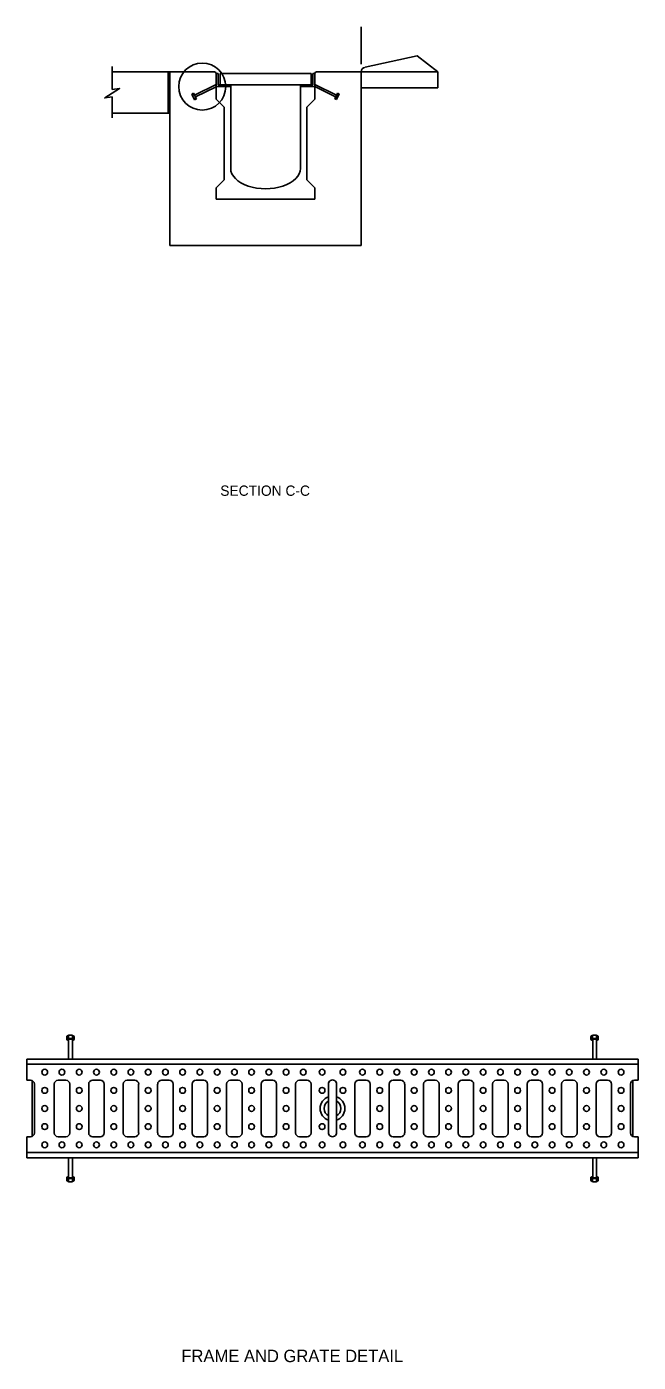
# Model space of a CAD drawing. Extents: x 436.8 to 458.1, y 492.3 to 506.7.
# Drawn here: x 436.83 to 443.41, y 492.33 to 506.72 of the extents above; entities that cross this region are included whole.
import ezdxf

# ---------------------------------------------------------------- set-up
doc = ezdxf.new("R2010")
doc.units = 0
for name, color, linetype in [('df_INLET', 7, 'Continuous'), ('df_NO-PLOT', 7, 'Continuous'), ('pp_PRESENTATION', 7, 'Continuous'), ('rd_HMA-DIKE', 7, 'Continuous')]:
    doc.layers.add(name, color=color, linetype=linetype)

msp = doc.modelspace()

# ---------------------------------------------------------------- linework, layer by layer
at = {"layer": 'df_INLET'}
for p, q in [((440.429, 506.314), (440.429, 506.718)), ((437.747, 506.152), (437.747, 506.29)), ((437.747, 506.232), (438.367, 506.232)), ((438.35, 506.232), (438.35, 505.788)), ((438.35, 506.221), (438.361, 506.232)), ((438.35, 506.205), (438.367, 506.222)), ((438.35, 506.19), (438.367, 506.206)), ((438.35, 506.174), (438.367, 506.191)), ((438.367, 506.232), (438.85, 506.232)), ((438.367, 504.362), (438.367, 506.232)), ((438.867, 506.215), (438.888, 506.215)), ((438.867, 506.215), (438.867, 506.059)), ((438.888, 506.215), (438.888, 506.094)), ((439.888, 506.215), (438.909, 506.215)), ((438.909, 506.215), (438.909, 506.094)), ((439.437, 506.215), (439.437, 506.215)), ((439.888, 506.215), (439.888, 506.094)), ((439.909, 506.215), (439.929, 506.215)), ((439.909, 506.215), (439.909, 506.094)), ((439.929, 506.059), (439.929, 506.215)), ((439.946, 506.232), (440.429, 506.232)), ((440.429, 506.232), (441.253, 506.232)), ((440.429, 506.232), (440.429, 504.362)), ((441.253, 506.232), (441.253, 506.059)), ((437.747, 506.042), (437.747, 506.152)), ((438.35, 506.158), (438.367, 506.175)), ((438.35, 506.143), (438.367, 506.159)), ((438.35, 506.127), (438.367, 506.144)), ((438.35, 506.111), (438.367, 506.128)), ((438.35, 506.095), (438.367, 506.112)), ((438.35, 506.08), (438.367, 506.096)), ((438.35, 506.064), (438.367, 506.081)), ((438.35, 506.048), (438.367, 506.065)), ((438.35, 506.033), (438.367, 506.049)), ((438.867, 506.095), (438.634, 505.981)), ((438.867, 506.072), (438.643, 505.962)), ((438.867, 506.073), (439.023, 506.073)), ((438.867, 506.059), (438.867, 505.938)), ((438.888, 506.094), (439.909, 506.094)), ((439.023, 506.094), (439.023, 505.193)), ((439.773, 506.094), (439.773, 505.193)), ((439.773, 506.073), (439.929, 506.073)), ((439.929, 506.097), (440.162, 505.982)), ((439.929, 506.073), (440.153, 505.964)), ((439.929, 505.938), (439.929, 506.059)), ((440.429, 506.059), (441.253, 506.059)), ((437.747, 505.852), (437.747, 505.962)), ((438.35, 506.017), (438.367, 506.034)), ((438.35, 506.001), (438.367, 506.018)), ((438.35, 505.985), (438.367, 506.002)), ((438.35, 505.97), (438.367, 505.986)), ((438.35, 505.954), (438.367, 505.971)), ((438.35, 505.938), (438.367, 505.955)), ((438.35, 505.918), (438.353, 505.92)), ((438.35, 505.902), (438.36, 505.912)), ((438.35, 505.886), (438.367, 505.903)), ((438.351, 505.923), (438.367, 505.939)), ((438.358, 505.914), (438.367, 505.924)), ((438.365, 505.906), (438.367, 505.908)), ((438.624, 506.002), (438.606, 505.993)), ((438.606, 505.993), (438.635, 505.932)), ((438.63, 505.988), (438.612, 505.979)), ((438.624, 506.002), (438.654, 505.941)), ((438.647, 505.954), (438.629, 505.945)), ((438.654, 505.941), (438.635, 505.932)), ((438.867, 505.938), (438.952, 505.853)), ((439.844, 505.853), (439.929, 505.938)), ((440.173, 506.004), (440.143, 505.942)), ((440.143, 505.942), (440.161, 505.934)), ((440.149, 505.955), (440.167, 505.947)), ((440.191, 505.995), (440.161, 505.934)), ((440.166, 505.99), (440.184, 505.981)), ((440.173, 506.004), (440.191, 505.995)), ((437.747, 505.736), (437.747, 505.866)), ((437.747, 505.788), (438.367, 505.788)), ((438.35, 505.871), (438.367, 505.887)), ((438.35, 505.855), (438.367, 505.871)), ((438.35, 505.839), (438.367, 505.856)), ((438.35, 505.823), (438.367, 505.84)), ((438.35, 505.808), (438.367, 505.824)), ((438.35, 505.792), (438.367, 505.809)), ((438.362, 505.788), (438.367, 505.793)), ((438.952, 505.853), (438.952, 505.068)), ((439.844, 505.068), (439.844, 505.853)), ((438.952, 505.068), (438.867, 504.982)), ((439.929, 504.982), (439.844, 505.068)), ((438.867, 504.982), (438.867, 504.862)), ((439.437, 504.973), (439.437, 504.973)), ((439.929, 504.862), (439.929, 504.982)), ((438.867, 504.862), (439.929, 504.862)), ((440.429, 504.362), (438.367, 504.362)), ((437.258, 495.811), (437.258, 495.843)), ((437.274, 495.854), (437.259, 495.845)), ((437.276, 495.824), (437.276, 495.853)), ((437.318, 495.856), (437.278, 495.856)), ((437.319, 495.823), (437.319, 495.854)), ((437.337, 495.845), (437.322, 495.855)), ((437.338, 495.811), (437.338, 495.843)), ((442.9, 495.811), (442.9, 495.843)), ((442.901, 495.845), (442.916, 495.855)), ((442.919, 495.823), (442.919, 495.854)), ((442.92, 495.856), (442.96, 495.856)), ((442.962, 495.824), (442.962, 495.853)), ((442.964, 495.854), (442.98, 495.845)), ((442.98, 495.811), (442.98, 495.843)), ((437.259, 495.809), (437.277, 495.795)), ((437.276, 495.821), (437.26, 495.811)), ((437.277, 495.603), (437.277, 495.81)), ((437.318, 495.822), (437.278, 495.822)), ((437.319, 495.603), (437.319, 495.81)), ((437.319, 495.795), (437.337, 495.809)), ((437.336, 495.811), (437.32, 495.821)), ((442.92, 495.795), (442.901, 495.809)), ((442.903, 495.811), (442.918, 495.821)), ((442.92, 495.822), (442.96, 495.822)), ((442.92, 495.603), (442.92, 495.81)), ((442.961, 495.603), (442.961, 495.81)), ((442.98, 495.809), (442.961, 495.795)), ((442.963, 495.821), (442.978, 495.811)), ((436.827, 495.599), (443.411, 495.599)), ((436.827, 495.599), (436.827, 495.372)), ((436.827, 495.544), (443.411, 495.544)), ((440.123, 495.599), (440.123, 495.599)), ((443.411, 495.599), (443.411, 495.372)), ((436.869, 495.372), (436.827, 495.372)), ((436.887, 494.767), (436.887, 495.368)), ((436.911, 494.805), (436.911, 495.33)), ((437.124, 494.805), (437.124, 495.33)), ((437.249, 495.372), (437.165, 495.372)), ((437.29, 494.805), (437.29, 495.33)), ((437.495, 494.805), (437.495, 495.33)), ((437.62, 495.372), (437.536, 495.372)), ((437.661, 494.805), (437.661, 495.33)), ((437.866, 494.805), (437.866, 495.33)), ((437.991, 495.372), (437.908, 495.372)), ((438.032, 494.805), (438.032, 495.33)), ((438.237, 494.805), (438.237, 495.33)), ((438.362, 495.372), (438.279, 495.372)), ((438.404, 494.805), (438.404, 495.33)), ((438.608, 494.805), (438.608, 495.33)), ((438.733, 495.372), (438.65, 495.372)), ((438.775, 494.805), (438.775, 495.33)), ((438.979, 494.805), (438.979, 495.33)), ((439.104, 495.372), (439.021, 495.372)), ((439.146, 494.805), (439.146, 495.33)), ((439.35, 494.805), (439.35, 495.33)), ((439.475, 495.372), (439.392, 495.372)), ((439.517, 494.805), (439.517, 495.33)), ((439.722, 494.805), (439.722, 495.33)), ((439.763, 495.372), (439.846, 495.372)), ((439.888, 494.805), (439.888, 495.33)), ((440.077, 494.811), (440.077, 495.327)), ((440.161, 494.811), (440.161, 495.327)), ((440.358, 494.805), (440.358, 495.33)), ((440.483, 495.372), (440.4, 495.372)), ((440.525, 494.805), (440.525, 495.33)), ((440.729, 494.805), (440.729, 495.33)), ((440.771, 495.372), (440.854, 495.372)), ((440.896, 494.805), (440.896, 495.33)), ((441.1, 494.805), (441.1, 495.33)), ((441.142, 495.372), (441.225, 495.372)), ((441.267, 494.805), (441.267, 495.33)), ((441.472, 494.805), (441.472, 495.33)), ((441.513, 495.372), (441.597, 495.372)), ((441.638, 494.805), (441.638, 495.33)), ((441.843, 494.805), (441.843, 495.33)), ((441.884, 495.372), (441.968, 495.372)), ((442.009, 494.805), (442.009, 495.33)), ((442.214, 494.805), (442.214, 495.33)), ((442.256, 495.372), (442.339, 495.372)), ((442.38, 494.805), (442.38, 495.33)), ((442.585, 494.805), (442.585, 495.33)), ((442.627, 495.372), (442.71, 495.372)), ((442.752, 494.805), (442.752, 495.33)), ((442.956, 494.805), (442.956, 495.33)), ((442.998, 495.372), (443.081, 495.372)), ((443.123, 494.805), (443.123, 495.33)), ((443.327, 494.805), (443.327, 495.33)), ((443.351, 494.767), (443.351, 495.368)), ((443.369, 495.372), (443.411, 495.372)), ((436.827, 494.763), (436.827, 494.536)), ((436.869, 494.763), (436.827, 494.763)), ((437.249, 494.763), (437.165, 494.763)), ((437.62, 494.763), (437.536, 494.763)), ((437.991, 494.763), (437.908, 494.763)), ((438.362, 494.763), (438.279, 494.763)), ((438.733, 494.763), (438.65, 494.763)), ((439.104, 494.763), (439.021, 494.763)), ((439.475, 494.763), (439.392, 494.763)), ((439.763, 494.763), (439.846, 494.763)), ((440.483, 494.763), (440.4, 494.763)), ((440.771, 494.763), (440.854, 494.763)), ((441.142, 494.763), (441.225, 494.763)), ((441.513, 494.763), (441.597, 494.763)), ((441.884, 494.763), (441.968, 494.763)), ((442.256, 494.763), (442.339, 494.763)), ((442.627, 494.763), (442.71, 494.763)), ((442.998, 494.763), (443.081, 494.763)), ((443.369, 494.763), (443.411, 494.763)), ((443.411, 494.763), (443.411, 494.536)), ((436.827, 494.592), (443.411, 494.592)), ((436.827, 494.536), (443.411, 494.536)), ((437.277, 494.532), (437.277, 494.325)), ((437.319, 494.532), (437.319, 494.325)), ((442.92, 494.532), (442.92, 494.325)), ((442.961, 494.532), (442.961, 494.325)), ((437.258, 494.325), (437.258, 494.292)), ((437.259, 494.326), (437.277, 494.34)), ((437.274, 494.281), (437.259, 494.291)), ((437.276, 494.314), (437.26, 494.324)), ((437.276, 494.312), (437.276, 494.283)), ((437.318, 494.314), (437.278, 494.314)), ((437.318, 494.279), (437.278, 494.279)), ((437.319, 494.34), (437.337, 494.326)), ((437.319, 494.313), (437.319, 494.281)), ((437.336, 494.324), (437.32, 494.314)), ((437.337, 494.291), (437.322, 494.281)), ((437.338, 494.325), (437.338, 494.292)), ((442.9, 494.325), (442.9, 494.292)), ((442.92, 494.34), (442.901, 494.326)), ((442.901, 494.291), (442.916, 494.281)), ((442.903, 494.324), (442.918, 494.314)), ((442.919, 494.313), (442.919, 494.281)), ((442.92, 494.314), (442.96, 494.314)), ((442.92, 494.279), (442.96, 494.279)), ((442.98, 494.326), (442.961, 494.34)), ((442.962, 494.312), (442.962, 494.283)), ((442.963, 494.314), (442.978, 494.324)), ((442.964, 494.281), (442.98, 494.291)), ((442.98, 494.325), (442.98, 494.292))]:
    msp.add_line(p, q, dxfattribs=at)
msp.add_lwpolyline([(437.747, 506.042), (437.827, 506.052), (437.667, 505.952), (437.747, 505.962)], dxfattribs=at)
for centre in [(437.021, 495.459), (437.207, 495.459), (437.393, 495.459), (437.578, 495.459), (437.764, 495.459), (437.949, 495.459), (438.135, 495.459), (438.32, 495.459), (438.506, 495.459), (438.692, 495.459), (438.877, 495.459), (439.063, 495.459), (439.248, 495.459), (439.434, 495.459), (439.619, 495.459), (439.805, 495.459), (440.007, 495.459), (440.232, 495.459), (440.441, 495.459), (440.627, 495.459), (440.812, 495.459), (440.998, 495.459), (441.184, 495.459), (441.369, 495.459), (441.555, 495.459), (441.74, 495.459), (441.926, 495.459), (442.112, 495.459), (442.297, 495.459), (442.483, 495.459), (442.668, 495.459), (442.854, 495.459), (443.039, 495.459), (443.225, 495.459), (437.021, 495.263), (437.393, 495.263), (437.764, 495.263), (438.135, 495.263), (438.506, 495.263), (438.877, 495.263), (439.248, 495.263), (439.619, 495.263), (440.007, 495.263), (440.232, 495.263), (440.627, 495.263), (440.998, 495.263), (441.369, 495.263), (441.74, 495.263), (442.112, 495.263), (442.483, 495.263), (442.854, 495.263), (443.225, 495.263), (437.021, 495.068), (437.393, 495.068), (437.764, 495.068), (438.135, 495.068), (438.506, 495.068), (438.877, 495.068), (439.248, 495.068), (439.619, 495.068), (440.627, 495.068), (440.998, 495.068), (441.369, 495.068), (441.74, 495.068), (442.112, 495.068), (442.483, 495.068), (442.854, 495.068), (443.225, 495.068), (437.021, 494.872), (437.393, 494.872), (437.764, 494.872), (438.135, 494.872), (438.506, 494.872), (438.877, 494.872), (439.248, 494.872), (439.619, 494.872), (440.007, 494.872), (440.232, 494.872), (440.627, 494.872), (440.998, 494.872), (441.369, 494.872), (441.74, 494.872), (442.112, 494.872), (442.483, 494.872), (442.854, 494.872), (443.225, 494.872), (437.021, 494.676), (437.207, 494.676), (437.393, 494.676), (437.578, 494.676), (437.764, 494.676), (437.949, 494.676), (438.135, 494.676), (438.32, 494.676), (438.506, 494.676), (438.692, 494.676), (438.877, 494.676), (439.063, 494.676), (439.248, 494.676), (439.434, 494.676), (439.619, 494.676), (439.805, 494.676), (440.007, 494.676), (440.232, 494.676), (440.441, 494.676), (440.627, 494.676), (440.812, 494.676), (440.998, 494.676), (441.184, 494.676), (441.369, 494.676), (441.555, 494.676), (441.74, 494.676), (441.926, 494.676), (442.112, 494.676), (442.297, 494.676), (442.483, 494.676), (442.668, 494.676), (442.854, 494.676), (443.039, 494.676), (443.225, 494.676)]:
    msp.add_circle(centre, 0.0312, dxfattribs=at)
for centre, radius, start, end in [((438.85, 506.215), 0.0167, 360, 90), ((439.946, 506.215), 0.0167, 90, 180), ((436.869, 495.33), 0.0417, 0, 90), ((437.165, 495.33), 0.0417, 90, 180), ((437.249, 495.33), 0.0417, 0, 90), ((437.536, 495.33), 0.0417, 90, 180), ((437.62, 495.33), 0.0417, 0, 90), ((437.908, 495.33), 0.0417, 90, 180), ((437.991, 495.33), 0.0417, 0, 90), ((438.279, 495.33), 0.0417, 90, 180), ((438.362, 495.33), 0.0417, 0, 90), ((438.65, 495.33), 0.0417, 90, 180), ((438.733, 495.33), 0.0417, 0, 90), ((439.021, 495.33), 0.0417, 90, 180), ((439.104, 495.33), 0.0417, 0, 90), ((439.392, 495.33), 0.0417, 90, 180), ((439.475, 495.33), 0.0417, 0, 90), ((439.763, 495.33), 0.0417, 90, 180), ((439.846, 495.33), 0.0417, 0, 90), ((440.119, 495.333), 0.0421, 351.6995, 188.3005), ((440.4, 495.33), 0.0417, 90, 180), ((440.483, 495.33), 0.0417, 0, 90), ((440.771, 495.33), 0.0417, 90, 180), ((440.854, 495.33), 0.0417, 0, 90), ((441.142, 495.33), 0.0417, 90, 180), ((441.225, 495.33), 0.0417, 0, 90), ((441.513, 495.33), 0.0417, 90, 180), ((441.597, 495.33), 0.0417, 0, 90), ((441.884, 495.33), 0.0417, 90, 180), ((441.968, 495.33), 0.0417, 0, 90), ((442.256, 495.33), 0.0417, 90, 180), ((442.339, 495.33), 0.0417, 0, 90), ((442.627, 495.33), 0.0417, 90, 180), ((442.71, 495.33), 0.0417, 0, 90), ((442.998, 495.33), 0.0417, 90, 180), ((443.081, 495.33), 0.0417, 0, 90), ((443.369, 495.33), 0.0417, 90, 180), ((440.119, 495.068), 0.133, 108.1661, 251.8339), ((440.119, 495.068), 0.0907, 117.3098, 242.6902), ((440.119, 495.068), 0.133, 288.1661, 71.8339), ((440.119, 495.068), 0.0907, 297.3098, 62.6902), ((436.869, 494.805), 0.0417, 270, 0), ((437.165, 494.805), 0.0417, 180, 270), ((437.249, 494.805), 0.0417, 270, 0), ((437.536, 494.805), 0.0417, 180, 270), ((437.62, 494.805), 0.0417, 270, 0), ((437.908, 494.805), 0.0417, 180, 270), ((437.991, 494.805), 0.0417, 270, 360), ((438.279, 494.805), 0.0417, 180, 270), ((438.362, 494.805), 0.0417, 270, 0), ((438.65, 494.805), 0.0417, 180, 270), ((438.733, 494.805), 0.0417, 270, 360), ((439.021, 494.805), 0.0417, 180, 270), ((439.104, 494.805), 0.0417, 270, 360), ((439.392, 494.805), 0.0417, 180, 270), ((439.475, 494.805), 0.0417, 270, 0), ((439.763, 494.805), 0.0417, 180, 270), ((439.846, 494.805), 0.0417, 270, 0), ((440.119, 494.805), 0.0421, 171.6995, 8.3005), ((440.4, 494.805), 0.0417, 180, 270), ((440.483, 494.805), 0.0417, 270, 0), ((440.771, 494.805), 0.0417, 180, 270), ((440.854, 494.805), 0.0417, 270, 0), ((441.142, 494.805), 0.0417, 180, 270), ((441.225, 494.805), 0.0417, 270, 0), ((441.513, 494.805), 0.0417, 180, 270), ((441.597, 494.805), 0.0417, 270, 0), ((441.884, 494.805), 0.0417, 180, 270), ((441.968, 494.805), 0.0417, 270, 0), ((442.256, 494.805), 0.0417, 180, 270), ((442.339, 494.805), 0.0417, 270, 0), ((442.627, 494.805), 0.0417, 180, 270), ((442.71, 494.805), 0.0417, 270, 0), ((442.998, 494.805), 0.0417, 180, 270), ((443.081, 494.805), 0.0417, 270, 0), ((443.369, 494.805), 0.0417, 180, 270)]:
    msp.add_arc(centre, radius, start, end, dxfattribs=at)
for centre, major_axis, ratio, start_param, end_param in [((439.398, 505.193), (-0.375, 0), 0.58694, 6.28315, 9.424766), ((437.259, 495.843), (0, 0.00168), 0.917656, 0.513937, 1.570796), ((437.275, 495.853), (0, 0.00168), 0.917656, 4.712389, 6.797118), ((437.278, 495.854), (0, 0.00168), 0.917656, 0, 1.570796), ((437.318, 495.854), (0, 0.00168), 0.917656, 4.712389, 6.283185), ((437.321, 495.853), (0, 0.00168), 0.917656, 5.760525, 7.853982), ((437.336, 495.843), (0, 0.00168), 0.917656, 4.712389, 5.760518), ((442.902, 495.843), (0, -0.00168), 0.917656, 3.66426, 4.712389), ((442.917, 495.853), (0, 0.00168), 0.917656, 4.712389, 6.805846), ((442.92, 495.854), (0, -0.00168), 0.917656, 3.141593, 4.712389), ((442.96, 495.854), (0, 0.00168), 0.917656, 4.712389, 6.283185), ((442.963, 495.853), (0, -0.00168), 0.917656, 2.62766, 4.712389), ((442.979, 495.843), (0, 0.00168), 0.917656, 4.712389, 5.769248), ((437.259, 495.813), (0, -0.00168), 0.917656, 4.712389, 6.81523), ((437.259, 495.811), (0, -0.00168), 0.917656, 4.712389, 5.671409), ((437.278, 495.824), (0, -0.00168), 0.917656, 4.712389, 6.283185), ((437.275, 495.823), (0, -0.00168), 0.917656, 0.532047, 1.570796), ((437.298, 495.81), (0.0207, 0), 0.196586, 6.283185, 9.424778), ((437.318, 495.824), (0, -0.00168), 0.917656, 0, 1.570796), ((437.321, 495.823), (0, -0.00168), 0.917656, 4.712389, 5.742496), ((437.336, 495.813), (0, -0.00168), 0.917656, 5.74249, 7.853982), ((437.336, 495.811), (0, -0.00168), 0.917656, 0.611777, 1.570796), ((442.902, 495.813), (0, -0.00168), 0.917656, 4.712389, 6.823881), ((442.902, 495.811), (0, -0.00168), 0.917656, 4.712389, 5.671409), ((442.917, 495.823), (0, 0.00168), 0.917656, 3.682282, 4.712389), ((442.92, 495.824), (0, -0.00168), 0.917656, 4.712389, 6.283185), ((442.94, 495.81), (0.0207, 0), 0.196586, 6.283185, 9.424778), ((442.96, 495.824), (0, 0.00168), 0.917656, 3.141593, 4.712389), ((442.963, 495.823), (0, -0.00168), 0.917656, 4.712389, 5.751138), ((442.979, 495.813), (0, 0.00168), 0.917656, 2.609548, 4.712389), ((442.979, 495.811), (0, -0.00168), 0.917656, 0.611777, 1.570796), ((437.259, 494.325), (0, 0.00168), 0.917656, 0.611777, 1.570796), ((437.259, 494.323), (0, -0.00168), 0.917656, 2.609548, 4.712389), ((437.259, 494.292), (0, -0.00168), 0.917656, 4.712389, 5.769248), ((437.275, 494.283), (0, 0.00168), 0.917656, 2.62766, 4.712389), ((437.275, 494.313), (0, 0.00168), 0.917656, 4.712389, 5.751138), ((437.278, 494.312), (0, -0.00168), 0.917656, 3.141593, 4.712389), ((437.278, 494.281), (0, -0.00168), 0.917656, 4.712389, 6.283185), ((437.298, 494.325), (-0.0207, 0), 0.196586, 6.283185, 9.424778), ((437.318, 494.312), (0, 0.00168), 0.917656, 4.712389, 6.283185), ((437.318, 494.281), (0, 0.00168), 0.917656, 3.141593, 4.712389), ((437.321, 494.313), (0, -0.00168), 0.917656, 3.682282, 4.712389), ((437.321, 494.282), (0, -0.00168), 0.917656, 4.712389, 6.805846), ((437.336, 494.323), (0, 0.00168), 0.917656, 4.712389, 6.823881), ((437.336, 494.325), (0, 0.00168), 0.917656, 4.712389, 5.671409), ((437.336, 494.292), (0, 0.00168), 0.917656, 3.66426, 4.712389), ((442.902, 494.325), (0, 0.00168), 0.917656, 0.611777, 1.570796), ((442.902, 494.323), (0, 0.00168), 0.917656, 5.74249, 7.853982), ((442.902, 494.292), (0, -0.00168), 0.917656, 4.712389, 5.760518), ((442.917, 494.282), (0, -0.00168), 0.917656, 5.760525, 7.853982), ((442.917, 494.313), (0, 0.00168), 0.917656, 4.712389, 5.742496), ((442.92, 494.312), (0, 0.00168), 0.917656, 0, 1.570796), ((442.92, 494.281), (0, -0.00168), 0.917656, 4.712389, 6.283185), ((442.94, 494.325), (-0.0207, 0), 0.196586, 6.283185, 9.424778), ((442.96, 494.312), (0, 0.00168), 0.917656, 4.712389, 6.283185), ((442.96, 494.281), (0, -0.00168), 0.917656, 0, 1.570796), ((442.963, 494.313), (0, 0.00168), 0.917656, 0.532047, 1.570796), ((442.963, 494.283), (0, -0.00168), 0.917656, 4.712389, 6.797118), ((442.979, 494.323), (0, 0.00168), 0.917656, 4.712389, 6.81523), ((442.979, 494.325), (0, 0.00168), 0.917656, 4.712389, 5.671409), ((442.979, 494.292), (0, -0.00168), 0.917656, 0.513937, 1.570796)]:
    msp.add_ellipse(centre, major_axis=major_axis, ratio=ratio, start_param=start_param, end_param=end_param, dxfattribs=at)
at = {"layer": 'pp_PRESENTATION'}
msp.add_circle((438.717, 506.074), 0.253, dxfattribs=at)
at = {"layer": 'rd_HMA-DIKE'}
msp.add_lwpolyline([(440.469, 506.281), (441.032, 506.406), (441.253, 506.232)], dxfattribs=at)
msp.add_arc((440.479, 506.232), 0.05, 102.5158, 180, dxfattribs=at)

# ---------------------------------------------------------------- texts
at = {"layer": 'df_NO-PLOT'}
for s, height, p in [('SECTION C-C', 0.11111, (438.911, 501.666)), ('FRAME AND GRATE DETAIL', 0.13333, (438.492, 492.336))]:
    msp.add_text(s, height=height, dxfattribs=at).set_placement(p)

doc.saveas('drawing.dxf')
